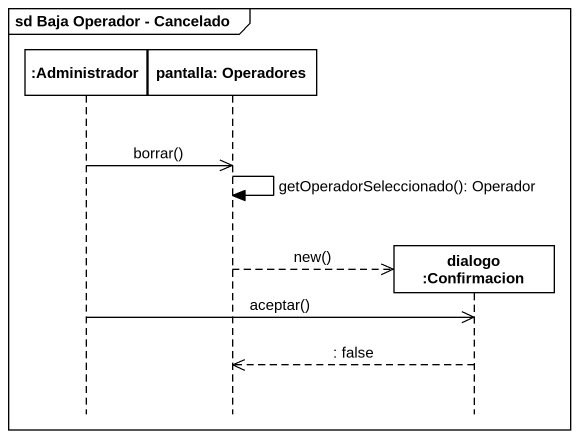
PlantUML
@startuml
mainframe sd Baja Operador - Cancelado
hide footbox
participant ":Administrador" as Administrador
participant "pantalla: Operadores" as pantalla_Operadores
participant "dialogo :Confirmacion" as dialogo_Confirmacion

Administrador ->> pantalla_Operadores : borrar()
pantalla_Operadores -> pantalla_Operadores : getOperadorSeleccionado(): Operador
pantalla_Operadores -->> dialogo_Confirmacion ** : new()
Administrador ->> dialogo_Confirmacion : aceptar()
dialogo_Confirmacion -->> pantalla_Operadores : : false
@enduml
